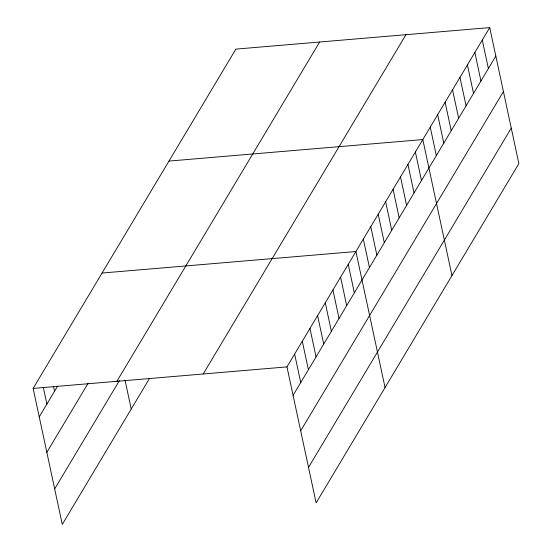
<?xml version="1.0" encoding="UTF-8"?>
<svg xmlns="http://www.w3.org/2000/svg" width="552" height="552" viewBox="0 0 552 552"><rect width="100%" height="100%" fill="white"/><g stroke="black" fill="none" stroke-linecap="round" stroke-linejoin="round"><path stroke-width="0.83" d="M149.585 378.306L62.286 524.4L33.127 388.401L235.876 49.114L489.714 27.6L518.873 163.599L316.123 502.886L286.971 366.887L489.714 27.6M39.233 416.877L57.532 386.255M46.837 452.357L88.113 383.288M116.893 381.301L319.642 42.014M54.676 488.92L119.356 380.68M203.205 373.987L405.948 34.7M293.077 395.363L495.82 56.076M300.681 430.843L503.431 91.563M308.52 467.406L511.262 128.119M168.967 161.08L422.811 139.566L451.964 275.565M102.058 273.04L355.902 251.526L385.061 387.532M33.127 388.401L286.971 366.887M482.282 40.041L488.389 68.517M474.851 52.481L480.951 80.958M467.413 64.922L473.519 93.398M459.982 77.363L466.088 105.839M452.543 89.803L458.65 118.28M445.112 102.244L451.219 130.72M437.681 114.685L443.78 143.161M430.243 127.126L436.349 155.602M415.373 152.007L421.48 180.483M407.942 164.448L414.048 192.924M400.51 176.888L406.61 205.365M393.072 189.322L399.179 217.805M385.641 201.763L391.747 230.246M378.203 214.204L384.309 242.687M370.772 226.644L376.878 255.127M363.34 239.085L369.44 267.568M348.243 264.346L354.349 292.822M340.584 277.159L346.69 305.642M332.925 289.979L339.031 318.463M325.266 302.8L331.373 331.276M317.607 315.613L323.713 344.096M309.948 328.433L316.054 356.909M302.289 341.246L308.395 369.73M294.63 354.067L300.736 382.543M124.993 380.011L131.217 409.046M53.475 386.221L54.551 391.244M43.297 387.311L46.892 404.057"/></g></svg>
